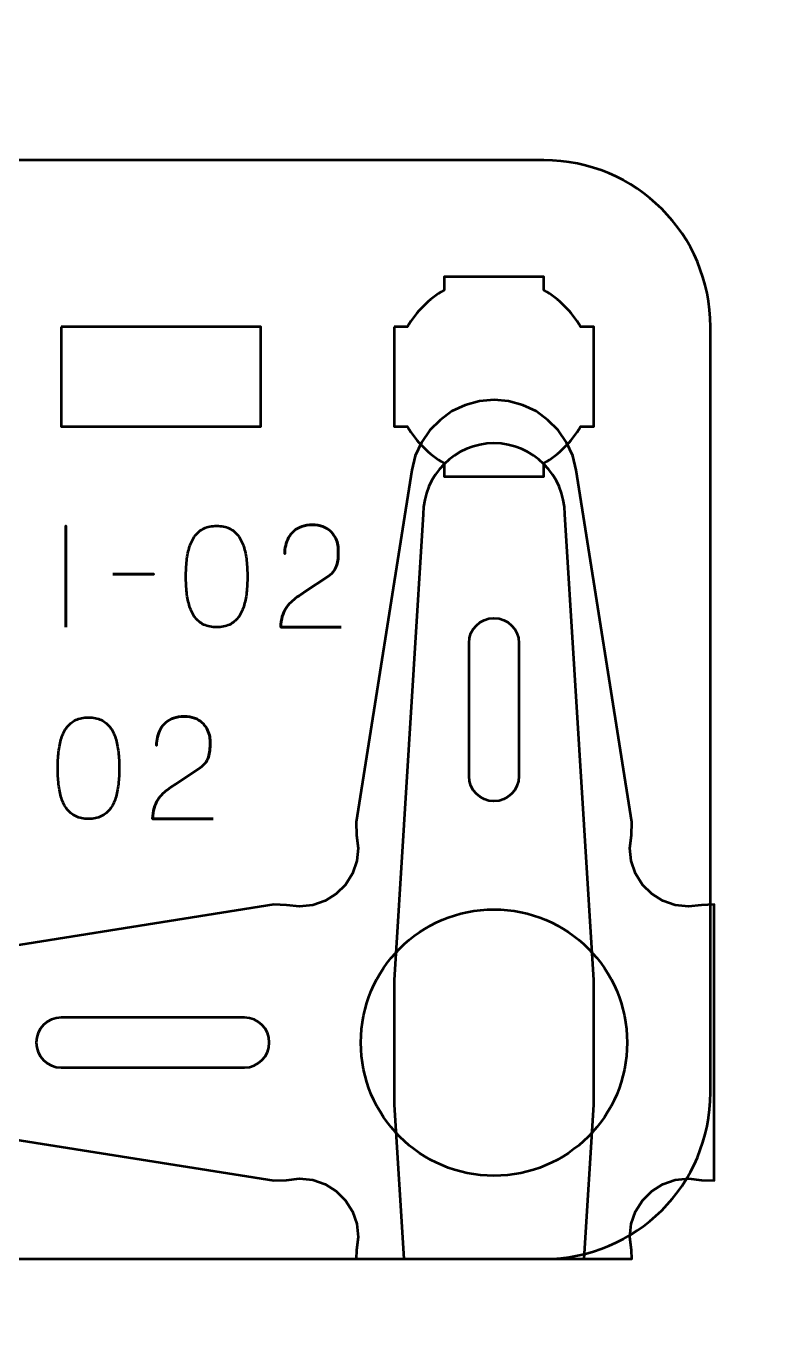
# Model space of a CAD drawing. Header units: centimetres. Extents: x -21 to 0, y -29.7 to 0.
# Drawn here: x -18.912 to -16.683, y -20.713 to -16.797 of the extents above; entities that cross this region are included whole.
import ezdxf

# ---------------------------------------------------------------- set-up
doc = ezdxf.new("R2010")
doc.units = ezdxf.units.CM
doc.header["$MEASUREMENT"] = 0
doc.layers.add('Layer 1', color=7, linetype='Continuous')

msp = doc.modelspace()

# ---------------------------------------------------------------- linework, layer by layer
at = {"layer": 'Layer 1', "color": 250, "lineweight": 53}
msp.add_ellipse((-17.50589, -19.85), major_axis=(0, 0.4), ratio=1, dxfattribs=at)
at = {"layer": 'Layer 1', "color": 22, "lineweight": 53}
msp.add_open_spline([(-21.00003, -29.19995), (-21.00003, -29.19995), (-21.00003, -0.49992), (-21.00003, -0.49992), (-21.00003, -0.49992), (-21.00003, -0.22295), (-20.77694, 0.00004), (-20.49994, 0.00004), (-20.49994, 0.00004), (-20.49994, 0.00004), (-0.50008, 0.00004), (-0.50008, 0.00004), (-0.50008, 0.00004), (-0.22294, 0.00004), (0.00002, -0.22295), (0.00002, -0.49992), (0.00002, -0.49992), (0.00002, -0.49992), (0.00002, -29.19995), (0.00002, -29.19995), (0.00002, -29.19995), (0.00002, -29.47695), (-0.22294, -29.70004), (-0.50008, -29.70004), (-0.50008, -29.70004), (-0.50008, -29.70004), (-20.49994, -29.70004), (-20.49994, -29.70004), (-20.49994, -29.70004), (-20.77694, -29.70004), (-21.00003, -29.47695), (-21.00003, -29.19995)], degree=3, knots=[0, 0, 0, 0, 0.125, 0.125, 0.125, 0.125, 0.25, 0.25, 0.25, 0.25, 0.375, 0.375, 0.375, 0.375, 0.5, 0.5, 0.5, 0.5, 0.625, 0.625, 0.625, 0.625, 0.75, 0.75, 0.75, 0.75, 0.875, 0.875, 0.875, 0.875, 1, 1, 1, 1], dxfattribs=at)
at = {"layer": 'Layer 1', "color": 114, "lineweight": 53}
msp.add_open_spline([(-19.65583, -17.19997), (-19.65583, -17.19997), (-17.35596, -17.19997), (-17.35596, -17.19997), (-17.35596, -17.19997), (-17.07882, -17.19997), (-16.85586, -17.42306), (-16.85586, -17.70006), (-16.85586, -17.70006), (-16.85586, -17.70006), (-16.85586, -19.99993), (-16.85586, -19.99993), (-16.85586, -19.99993), (-16.85586, -20.27707), (-17.07882, -20.50003), (-17.35596, -20.50003), (-17.35596, -20.50003), (-17.35596, -20.50003), (-19.65583, -20.50003), (-19.65583, -20.50003), (-19.65583, -20.50003), (-19.93283, -20.50003), (-20.15592, -20.27707), (-20.15592, -19.99993), (-20.15592, -19.99993), (-20.15592, -19.99993), (-20.15592, -17.70006), (-20.15592, -17.70006), (-20.15592, -17.70006), (-20.15592, -17.42306), (-19.93283, -17.19997), (-19.65583, -17.19997)], degree=3, knots=[0, 0, 0, 0, 0.125, 0.125, 0.125, 0.125, 0.25, 0.25, 0.25, 0.25, 0.375, 0.375, 0.375, 0.375, 0.5, 0.5, 0.5, 0.5, 0.625, 0.625, 0.625, 0.625, 0.75, 0.75, 0.75, 0.75, 0.875, 0.875, 0.875, 0.875, 1, 1, 1, 1], dxfattribs=at)
at = {"layer": 'Layer 1', "lineweight": 53}
for points, knots in [([(-17.80589, -17.69994), (-17.80589, -17.69994), (-17.76569, -17.69994), (-17.76569, -17.69994), (-17.76569, -17.69994), (-17.73936, -17.65442), (-17.7014, -17.61649), (-17.65589, -17.59016), (-17.65589, -17.59016), (-17.65589, -17.59016), (-17.65589, -17.54994), (-17.65589, -17.54994), (-17.65589, -17.54994), (-17.65589, -17.54994), (-17.35589, -17.54994), (-17.35589, -17.54994), (-17.35589, -17.54994), (-17.35589, -17.54994), (-17.35589, -17.59013), (-17.35589, -17.59013), (-17.35589, -17.59013), (-17.31036, -17.61646), (-17.27237, -17.65441), (-17.24601, -17.69994), (-17.24601, -17.69994), (-17.24601, -17.69994), (-17.20589, -17.69994), (-17.20589, -17.69994), (-17.20589, -17.69994), (-17.20589, -17.69994), (-17.20589, -17.84536), (-17.20589, -17.84536), (-17.20589, -17.84536), (-17.20589, -17.84536), (-17.20583, -17.85001), (-17.20583, -17.85001), (-17.20583, -17.85001), (-17.20583, -17.85001), (-17.20589, -17.85465), (-17.20589, -17.85465), (-17.20589, -17.85465), (-17.20589, -17.85465), (-17.20589, -17.99994), (-17.20589, -17.99994), (-17.20589, -17.99994), (-17.20589, -17.99994), (-17.24596, -17.99994), (-17.24596, -17.99994), (-17.24596, -17.99994), (-17.27231, -18.04551), (-17.31031, -18.08352), (-17.35589, -18.10988), (-17.35589, -18.10988), (-17.35589, -18.10988), (-17.35589, -18.14994), (-17.35589, -18.14994), (-17.35589, -18.14994), (-17.35589, -18.14994), (-17.49917, -18.14994), (-17.49917, -18.14994), (-17.49917, -18.14994), (-17.49917, -18.14994), (-17.50584, -18.15002), (-17.50584, -18.15002), (-17.50584, -18.15002), (-17.50584, -18.15002), (-17.51252, -18.14994), (-17.51252, -18.14994), (-17.51252, -18.14994), (-17.51252, -18.14994), (-17.65589, -18.14994), (-17.65589, -18.14994), (-17.65589, -18.14994), (-17.65589, -18.14994), (-17.65589, -18.10984), (-17.65589, -18.10984), (-17.65589, -18.10984), (-17.70143, -18.08348), (-17.73941, -18.04549), (-17.76574, -17.99994), (-17.76574, -17.99994), (-17.76574, -17.99994), (-17.80589, -17.99994), (-17.80589, -17.99994), (-17.80589, -17.99994), (-17.80589, -17.99994), (-17.80589, -17.69994), (-17.80589, -17.69994)], [0, 0, 0, 0, 0.0454545, 0.0454545, 0.0454545, 0.0454545, 0.0909091, 0.0909091, 0.0909091, 0.0909091, 0.1363636, 0.1363636, 0.1363636, 0.1363636, 0.1818182, 0.1818182, 0.1818182, 0.1818182, 0.2272727, 0.2272727, 0.2272727, 0.2272727, 0.2727273, 0.2727273, 0.2727273, 0.2727273, 0.3181818, 0.3181818, 0.3181818, 0.3181818, 0.3636364, 0.3636364, 0.3636364, 0.3636364, 0.4090909, 0.4090909, 0.4090909, 0.4090909, 0.4545455, 0.4545455, 0.4545455, 0.4545455, 0.5, 0.5, 0.5, 0.5, 0.5454545, 0.5454545, 0.5454545, 0.5454545, 0.5909091, 0.5909091, 0.5909091, 0.5909091, 0.6363636, 0.6363636, 0.6363636, 0.6363636, 0.6818182, 0.6818182, 0.6818182, 0.6818182, 0.7272727, 0.7272727, 0.7272727, 0.7272727, 0.7727273, 0.7727273, 0.7727273, 0.7727273, 0.8181818, 0.8181818, 0.8181818, 0.8181818, 0.8636364, 0.8636364, 0.8636364, 0.8636364, 0.9090909, 0.9090909, 0.9090909, 0.9090909, 0.9545455, 0.9545455, 0.9545455, 0.9545455, 1, 1, 1, 1]), ([(-18.80588, -17.70006), (-18.80588, -17.70006), (-18.20587, -17.70006), (-18.20587, -17.70006), (-18.20587, -17.70006), (-18.20587, -17.70006), (-18.20587, -18.00007), (-18.20587, -18.00007), (-18.20587, -18.00007), (-18.20587, -18.00007), (-18.80588, -18.00007), (-18.80588, -18.00007), (-18.80588, -18.00007), (-18.80588, -18.00007), (-18.80588, -17.70006), (-18.80588, -17.70006)], [0, 0, 0, 0, 0.25, 0.25, 0.25, 0.25, 0.5, 0.5, 0.5, 0.5, 0.75, 0.75, 0.75, 0.75, 1, 1, 1, 1])]:
    msp.add_open_spline(points, degree=3, knots=knots, dxfattribs=at)
at = {"layer": 'Layer 1', "color": 30, "lineweight": 53}
for points, knots in [([(-17.25916, -18.1307), (-17.25916, -18.1307), (-17.09202, -19.18818), (-17.09202, -19.18818), (-17.09202, -19.18818), (-17.09202, -19.18818), (-17.09281, -19.227), (-17.09281, -19.227), (-17.09281, -19.227), (-17.09281, -19.227), (-17.09757, -19.26582), (-17.09757, -19.26582), (-17.09757, -19.26582), (-17.09757, -19.26582), (-17.0936, -19.30463), (-17.0936, -19.30463), (-17.0936, -19.30463), (-17.0936, -19.30463), (-17.08093, -19.34185), (-17.08093, -19.34185), (-17.08093, -19.34185), (-17.08093, -19.34185), (-17.05954, -19.37592), (-17.05954, -19.37592), (-17.05954, -19.37592), (-17.05954, -19.37592), (-17.0318, -19.40364), (-17.0318, -19.40364), (-17.0318, -19.40364), (-17.0318, -19.40364), (-16.99855, -19.42423), (-16.99855, -19.42423), (-16.99855, -19.42423), (-16.99855, -19.42423), (-16.96131, -19.4377), (-16.96131, -19.4377), (-16.96131, -19.4377), (-16.96131, -19.4377), (-16.9217, -19.44166), (-16.9217, -19.44166), (-16.9217, -19.44166), (-16.9217, -19.44166), (-16.8829, -19.43691), (-16.8829, -19.43691), (-16.8829, -19.43691), (-16.8829, -19.43691), (-16.84409, -19.43532), (-16.84409, -19.43532), (-16.84409, -19.43532), (-16.84409, -19.43532), (-16.84409, -20.26389), (-16.84409, -20.26389), (-16.84409, -20.26389), (-16.84409, -20.26389), (-16.8829, -20.26309), (-16.8829, -20.26309), (-16.8829, -20.26309), (-16.8829, -20.26309), (-16.9217, -20.25834), (-16.9217, -20.25834), (-16.9217, -20.25834), (-16.9217, -20.25834), (-16.96131, -20.26231), (-16.96131, -20.26231), (-16.96131, -20.26231), (-16.96131, -20.26231), (-16.99855, -20.27577), (-16.99855, -20.27577), (-16.99855, -20.27577), (-16.99855, -20.27577), (-17.0318, -20.29636), (-17.0318, -20.29636), (-17.0318, -20.29636), (-17.0318, -20.29636), (-17.05954, -20.32409), (-17.05954, -20.32409), (-17.05954, -20.32409), (-17.05954, -20.32409), (-17.08093, -20.35736), (-17.08093, -20.35736), (-17.08093, -20.35736), (-17.08093, -20.35736), (-17.0936, -20.39459), (-17.0936, -20.39459), (-17.0936, -20.39459), (-17.0936, -20.39459), (-17.09757, -20.43419), (-17.09757, -20.43419), (-17.09757, -20.43419), (-17.09757, -20.43419), (-17.09281, -20.47301), (-17.09281, -20.47301), (-17.09281, -20.47301), (-17.09281, -20.47301), (-17.09226, -20.50003), (-17.09226, -20.50003), (-17.09226, -20.50003), (-17.09226, -20.50003), (-17.91954, -20.50003), (-17.91954, -20.50003), (-17.91954, -20.50003), (-17.91954, -20.50003), (-17.91899, -20.47301), (-17.91899, -20.47301), (-17.91899, -20.47301), (-17.91899, -20.47301), (-17.91424, -20.43419), (-17.91424, -20.43419), (-17.91424, -20.43419), (-17.91424, -20.43419), (-17.9182, -20.39459), (-17.9182, -20.39459), (-17.9182, -20.39459), (-17.9182, -20.39459), (-17.93087, -20.35736), (-17.93087, -20.35736), (-17.93087, -20.35736), (-17.93087, -20.35736), (-17.95226, -20.32409), (-17.95226, -20.32409), (-17.95226, -20.32409), (-17.95226, -20.32409), (-17.97999, -20.29636), (-17.97999, -20.29636), (-17.97999, -20.29636), (-17.97999, -20.29636), (-18.01326, -20.27577), (-18.01326, -20.27577), (-18.01326, -20.27577), (-18.01326, -20.27577), (-18.05048, -20.26231), (-18.05048, -20.26231), (-18.05048, -20.26231), (-18.05048, -20.26231), (-18.09009, -20.25834), (-18.09009, -20.25834), (-18.09009, -20.25834), (-18.09009, -20.25834), (-18.1289, -20.26309), (-18.1289, -20.26309), (-18.1289, -20.26309), (-18.1289, -20.26309), (-18.16692, -20.26389), (-18.16692, -20.26389), (-18.16692, -20.26389), (-18.16692, -20.26389), (-19.2244, -20.09675), (-19.2244, -20.09675), (-19.2244, -20.09675), (-19.2244, -20.09675), (-19.26717, -20.08645), (-19.26717, -20.08645), (-19.26717, -20.08645), (-19.26717, -20.08645), (-19.30678, -20.06823), (-19.30678, -20.06823), (-19.30678, -20.06823), (-19.30678, -20.06823), (-19.34322, -20.04288), (-19.34322, -20.04288), (-19.34322, -20.04288), (-19.34322, -20.04288), (-19.3749, -20.01199), (-19.3749, -20.01199), (-19.3749, -20.01199), (-19.3749, -20.01199), (-19.40025, -19.97635), (-19.40025, -19.97635), (-19.40025, -19.97635), (-19.40025, -19.97635), (-19.41925, -19.93674), (-19.41925, -19.93674), (-19.41925, -19.93674), (-19.41925, -19.93674), (-19.43115, -19.89397), (-19.43115, -19.89397), (-19.43115, -19.89397), (-19.43115, -19.89397), (-19.43511, -19.84961), (-19.43511, -19.84961), (-19.43511, -19.84961), (-19.43511, -19.84961), (-19.43115, -19.80604), (-19.43115, -19.80604), (-19.43115, -19.80604), (-19.43115, -19.80604), (-19.41925, -19.76327), (-19.41925, -19.76327), (-19.41925, -19.76327), (-19.41925, -19.76327), (-19.40025, -19.72366), (-19.40025, -19.72366), (-19.40025, -19.72366), (-19.40025, -19.72366), (-19.3749, -19.68722), (-19.3749, -19.68722), (-19.3749, -19.68722), (-19.3749, -19.68722), (-19.34322, -19.65633), (-19.34322, -19.65633), (-19.34322, -19.65633), (-19.34322, -19.65633), (-19.30678, -19.63178), (-19.30678, -19.63178), (-19.30678, -19.63178), (-19.30678, -19.63178), (-19.26717, -19.61355), (-19.26717, -19.61355), (-19.26717, -19.61355), (-19.26717, -19.61355), (-19.2244, -19.60326), (-19.2244, -19.60326), (-19.2244, -19.60326), (-19.2244, -19.60326), (-18.16692, -19.43532), (-18.16692, -19.43532), (-18.16692, -19.43532), (-18.16692, -19.43532), (-18.1289, -19.43691), (-18.1289, -19.43691), (-18.1289, -19.43691), (-18.1289, -19.43691), (-18.09009, -19.44166), (-18.09009, -19.44166), (-18.09009, -19.44166), (-18.09009, -19.44166), (-18.05048, -19.4377), (-18.05048, -19.4377), (-18.05048, -19.4377), (-18.05048, -19.4377), (-18.01326, -19.42423), (-18.01326, -19.42423), (-18.01326, -19.42423), (-18.01326, -19.42423), (-17.97999, -19.40364), (-17.97999, -19.40364), (-17.97999, -19.40364), (-17.97999, -19.40364), (-17.95226, -19.37592), (-17.95226, -19.37592), (-17.95226, -19.37592), (-17.95226, -19.37592), (-17.93087, -19.34185), (-17.93087, -19.34185), (-17.93087, -19.34185), (-17.93087, -19.34185), (-17.9182, -19.30463), (-17.9182, -19.30463), (-17.9182, -19.30463), (-17.9182, -19.30463), (-17.91424, -19.26582), (-17.91424, -19.26582), (-17.91424, -19.26582), (-17.91424, -19.26582), (-17.91899, -19.227), (-17.91899, -19.227), (-17.91899, -19.227), (-17.91899, -19.227), (-17.91978, -19.18818), (-17.91978, -19.18818), (-17.91978, -19.18818), (-17.91978, -19.18818), (-17.75265, -18.1307), (-17.75265, -18.1307), (-17.75265, -18.1307), (-17.75265, -18.1307), (-17.74235, -18.08793), (-17.74235, -18.08793), (-17.74235, -18.08793), (-17.74235, -18.08793), (-17.72413, -18.04753), (-17.72413, -18.04753), (-17.72413, -18.04753), (-17.72413, -18.04753), (-17.69878, -18.01109), (-17.69878, -18.01109), (-17.69878, -18.01109), (-17.69878, -18.01109), (-17.66789, -17.9802), (-17.66789, -17.9802), (-17.66789, -17.9802), (-17.66789, -17.9802), (-17.63225, -17.95406), (-17.63225, -17.95406), (-17.63225, -17.95406), (-17.63225, -17.95406), (-17.59264, -17.93584), (-17.59264, -17.93584), (-17.59264, -17.93584), (-17.59264, -17.93584), (-17.54985, -17.92396), (-17.54985, -17.92396), (-17.54985, -17.92396), (-17.54985, -17.92396), (-17.5055, -17.92), (-17.5055, -17.92), (-17.5055, -17.92), (-17.5055, -17.92), (-17.46193, -17.92396), (-17.46193, -17.92396), (-17.46193, -17.92396), (-17.46193, -17.92396), (-17.41916, -17.93584), (-17.41916, -17.93584), (-17.41916, -17.93584), (-17.41916, -17.93584), (-17.37955, -17.95406), (-17.37955, -17.95406), (-17.37955, -17.95406), (-17.37955, -17.95406), (-17.34391, -17.9802), (-17.34391, -17.9802), (-17.34391, -17.9802), (-17.34391, -17.9802), (-17.31302, -18.01109), (-17.31302, -18.01109), (-17.31302, -18.01109), (-17.31302, -18.01109), (-17.28766, -18.04753), (-17.28766, -18.04753), (-17.28766, -18.04753), (-17.28766, -18.04753), (-17.26945, -18.08793), (-17.26945, -18.08793), (-17.26945, -18.08793), (-17.26945, -18.08793), (-17.25916, -18.1307), (-17.25916, -18.1307)], [0, 0, 0, 0, 0.0121951, 0.0121951, 0.0121951, 0.0121951, 0.0243902, 0.0243902, 0.0243902, 0.0243902, 0.0365854, 0.0365854, 0.0365854, 0.0365854, 0.0487805, 0.0487805, 0.0487805, 0.0487805, 0.0609756, 0.0609756, 0.0609756, 0.0609756, 0.0731707, 0.0731707, 0.0731707, 0.0731707, 0.0853659, 0.0853659, 0.0853659, 0.0853659, 0.097561, 0.097561, 0.097561, 0.097561, 0.1097561, 0.1097561, 0.1097561, 0.1097561, 0.1219512, 0.1219512, 0.1219512, 0.1219512, 0.1341463, 0.1341463, 0.1341463, 0.1341463, 0.1463415, 0.1463415, 0.1463415, 0.1463415, 0.1585366, 0.1585366, 0.1585366, 0.1585366, 0.1707317, 0.1707317, 0.1707317, 0.1707317, 0.1829268, 0.1829268, 0.1829268, 0.1829268, 0.195122, 0.195122, 0.195122, 0.195122, 0.2073171, 0.2073171, 0.2073171, 0.2073171, 0.2195122, 0.2195122, 0.2195122, 0.2195122, 0.2317073, 0.2317073, 0.2317073, 0.2317073, 0.2439024, 0.2439024, 0.2439024, 0.2439024, 0.2560976, 0.2560976, 0.2560976, 0.2560976, 0.2682927, 0.2682927, 0.2682927, 0.2682927, 0.2804878, 0.2804878, 0.2804878, 0.2804878, 0.2926829, 0.2926829, 0.2926829, 0.2926829, 0.304878, 0.304878, 0.304878, 0.304878, 0.3170732, 0.3170732, 0.3170732, 0.3170732, 0.3292683, 0.3292683, 0.3292683, 0.3292683, 0.3414634, 0.3414634, 0.3414634, 0.3414634, 0.3536585, 0.3536585, 0.3536585, 0.3536585, 0.3658537, 0.3658537, 0.3658537, 0.3658537, 0.3780488, 0.3780488, 0.3780488, 0.3780488, 0.3902439, 0.3902439, 0.3902439, 0.3902439, 0.402439, 0.402439, 0.402439, 0.402439, 0.4146341, 0.4146341, 0.4146341, 0.4146341, 0.4268293, 0.4268293, 0.4268293, 0.4268293, 0.4390244, 0.4390244, 0.4390244, 0.4390244, 0.4512195, 0.4512195, 0.4512195, 0.4512195, 0.4634146, 0.4634146, 0.4634146, 0.4634146, 0.4756098, 0.4756098, 0.4756098, 0.4756098, 0.4878049, 0.4878049, 0.4878049, 0.4878049, 0.5, 0.5, 0.5, 0.5, 0.5121951, 0.5121951, 0.5121951, 0.5121951, 0.5243902, 0.5243902, 0.5243902, 0.5243902, 0.5365854, 0.5365854, 0.5365854, 0.5365854, 0.5487805, 0.5487805, 0.5487805, 0.5487805, 0.5609756, 0.5609756, 0.5609756, 0.5609756, 0.5731707, 0.5731707, 0.5731707, 0.5731707, 0.5853659, 0.5853659, 0.5853659, 0.5853659, 0.597561, 0.597561, 0.597561, 0.597561, 0.6097561, 0.6097561, 0.6097561, 0.6097561, 0.6219512, 0.6219512, 0.6219512, 0.6219512, 0.6341463, 0.6341463, 0.6341463, 0.6341463, 0.6463415, 0.6463415, 0.6463415, 0.6463415, 0.6585366, 0.6585366, 0.6585366, 0.6585366, 0.6707317, 0.6707317, 0.6707317, 0.6707317, 0.6829268, 0.6829268, 0.6829268, 0.6829268, 0.695122, 0.695122, 0.695122, 0.695122, 0.7073171, 0.7073171, 0.7073171, 0.7073171, 0.7195122, 0.7195122, 0.7195122, 0.7195122, 0.7317073, 0.7317073, 0.7317073, 0.7317073, 0.7439024, 0.7439024, 0.7439024, 0.7439024, 0.7560976, 0.7560976, 0.7560976, 0.7560976, 0.7682927, 0.7682927, 0.7682927, 0.7682927, 0.7804878, 0.7804878, 0.7804878, 0.7804878, 0.7926829, 0.7926829, 0.7926829, 0.7926829, 0.804878, 0.804878, 0.804878, 0.804878, 0.8170732, 0.8170732, 0.8170732, 0.8170732, 0.8292683, 0.8292683, 0.8292683, 0.8292683, 0.8414634, 0.8414634, 0.8414634, 0.8414634, 0.8536585, 0.8536585, 0.8536585, 0.8536585, 0.8658537, 0.8658537, 0.8658537, 0.8658537, 0.8780488, 0.8780488, 0.8780488, 0.8780488, 0.8902439, 0.8902439, 0.8902439, 0.8902439, 0.902439, 0.902439, 0.902439, 0.902439, 0.9146341, 0.9146341, 0.9146341, 0.9146341, 0.9268293, 0.9268293, 0.9268293, 0.9268293, 0.9390244, 0.9390244, 0.9390244, 0.9390244, 0.9512195, 0.9512195, 0.9512195, 0.9512195, 0.9634146, 0.9634146, 0.9634146, 0.9634146, 0.9756098, 0.9756098, 0.9756098, 0.9756098, 0.9878049, 0.9878049, 0.9878049, 0.9878049, 1, 1, 1, 1]), ([(-17.80589, -20.0375), (-17.80589, -20.0375), (-17.80589, -19.6625), (-17.80589, -19.6625), (-17.80589, -19.6625), (-17.80589, -19.6625), (-17.71839, -18.2625), (-17.71839, -18.2625), (-17.71839, -18.2625), (-17.71839, -18.14546), (-17.62293, -18.05), (-17.50589, -18.05), (-17.50589, -18.05), (-17.38885, -18.05), (-17.29339, -18.14546), (-17.29339, -18.2625), (-17.29339, -18.2625), (-17.29339, -18.2625), (-17.20589, -19.6625), (-17.20589, -19.6625), (-17.20589, -19.6625), (-17.20589, -19.6625), (-17.20589, -20.0375), (-17.20589, -20.0375), (-17.20589, -20.0375), (-17.20589, -20.0375), (-17.2348, -20.50003), (-17.2348, -20.50003), (-17.2348, -20.50003), (-17.2348, -20.50003), (-17.77698, -20.50003), (-17.77698, -20.50003), (-17.77698, -20.50003), (-17.77698, -20.50003), (-17.80589, -20.0375), (-17.80589, -20.0375)], [0, 0, 0, 0, 0.1111111, 0.1111111, 0.1111111, 0.1111111, 0.2222222, 0.2222222, 0.2222222, 0.2222222, 0.3333333, 0.3333333, 0.3333333, 0.3333333, 0.4444444, 0.4444444, 0.4444444, 0.4444444, 0.5555556, 0.5555556, 0.5555556, 0.5555556, 0.6666667, 0.6666667, 0.6666667, 0.6666667, 0.7777778, 0.7777778, 0.7777778, 0.7777778, 0.8888889, 0.8888889, 0.8888889, 0.8888889, 1, 1, 1, 1]), ([(-18.7924, -18.60282), (-18.7924, -18.60282), (-18.7924, -18.2976), (-18.7924, -18.2976), (-18.7924, -18.2976), (-18.7924, -18.2976), (-18.7924, -18.60282), (-18.7924, -18.60282)], [0, 0, 0, 0, 0.5, 0.5, 0.5, 0.5, 1, 1, 1, 1]), ([(-18.33901, -18.60282), (-18.3242, -18.60275), (-18.31143, -18.60014), (-18.30077, -18.59506), (-18.30077, -18.59506), (-18.29019, -18.58998), (-18.28137, -18.58271), (-18.27432, -18.57347), (-18.27432, -18.57347), (-18.26733, -18.56416), (-18.26183, -18.55315), (-18.25774, -18.54045), (-18.25774, -18.54045), (-18.25371, -18.52775), (-18.25082, -18.51385), (-18.2492, -18.49861), (-18.2492, -18.49861), (-18.2475, -18.48337), (-18.24666, -18.46735), (-18.24673, -18.45042), (-18.24673, -18.45042), (-18.24666, -18.43356), (-18.2475, -18.41754), (-18.2492, -18.40237), (-18.2492, -18.40237), (-18.25082, -18.3872), (-18.25371, -18.37323), (-18.25774, -18.36053), (-18.25774, -18.36053), (-18.26183, -18.3479), (-18.26733, -18.3369), (-18.27432, -18.32751), (-18.27432, -18.32751), (-18.28137, -18.3182), (-18.29019, -18.31093), (-18.30077, -18.30585), (-18.30077, -18.30585), (-18.31143, -18.3007), (-18.3242, -18.29809), (-18.33901, -18.29802), (-18.33901, -18.29802), (-18.35383, -18.29809), (-18.3666, -18.3007), (-18.37726, -18.30585), (-18.37726, -18.30585), (-18.38784, -18.31093), (-18.39666, -18.3182), (-18.40371, -18.32751), (-18.40371, -18.32751), (-18.4107, -18.3369), (-18.4162, -18.3479), (-18.42029, -18.36053), (-18.42029, -18.36053), (-18.42432, -18.37323), (-18.42721, -18.3872), (-18.42883, -18.40237), (-18.42883, -18.40237), (-18.43052, -18.41754), (-18.43137, -18.43356), (-18.4313, -18.45042), (-18.4313, -18.45042), (-18.43137, -18.46735), (-18.43052, -18.48337), (-18.42883, -18.49861), (-18.42883, -18.49861), (-18.42721, -18.51385), (-18.42432, -18.52775), (-18.42029, -18.54045), (-18.42029, -18.54045), (-18.4162, -18.55315), (-18.4107, -18.56416), (-18.40371, -18.57347), (-18.40371, -18.57347), (-18.39666, -18.58271), (-18.38784, -18.58998), (-18.37726, -18.59506), (-18.37726, -18.59506), (-18.3666, -18.60014), (-18.35383, -18.60275), (-18.33901, -18.60282)], [0, 0, 0, 0, 0.05, 0.05, 0.05, 0.05, 0.1, 0.1, 0.1, 0.1, 0.15, 0.15, 0.15, 0.15, 0.2, 0.2, 0.2, 0.2, 0.25, 0.25, 0.25, 0.25, 0.3, 0.3, 0.3, 0.3, 0.35, 0.35, 0.35, 0.35, 0.4, 0.4, 0.4, 0.4, 0.45, 0.45, 0.45, 0.45, 0.5, 0.5, 0.5, 0.5, 0.55, 0.55, 0.55, 0.55, 0.6, 0.6, 0.6, 0.6, 0.65, 0.65, 0.65, 0.65, 0.7, 0.7, 0.7, 0.7, 0.75, 0.75, 0.75, 0.75, 0.8, 0.8, 0.8, 0.8, 0.85, 0.85, 0.85, 0.85, 0.9, 0.9, 0.9, 0.9, 0.95, 0.95, 0.95, 0.95, 1, 1, 1, 1]), ([(-18.33901, -18.60282), (-18.3242, -18.60275), (-18.31143, -18.60014), (-18.30077, -18.59506), (-18.30077, -18.59506), (-18.29019, -18.58998), (-18.28137, -18.58271), (-18.27432, -18.57347), (-18.27432, -18.57347), (-18.26733, -18.56416), (-18.26183, -18.55315), (-18.25774, -18.54045), (-18.25774, -18.54045), (-18.25371, -18.52775), (-18.25082, -18.51385), (-18.2492, -18.49861), (-18.2492, -18.49861), (-18.2475, -18.48337), (-18.24666, -18.46735), (-18.24673, -18.45042), (-18.24673, -18.45042), (-18.24666, -18.43356), (-18.2475, -18.41754), (-18.2492, -18.40237), (-18.2492, -18.40237), (-18.25082, -18.3872), (-18.25371, -18.37323), (-18.25774, -18.36053), (-18.25774, -18.36053), (-18.26183, -18.3479), (-18.26733, -18.3369), (-18.27432, -18.32751), (-18.27432, -18.32751), (-18.28137, -18.3182), (-18.29019, -18.31093), (-18.30077, -18.30585), (-18.30077, -18.30585), (-18.31143, -18.3007), (-18.3242, -18.29809), (-18.33901, -18.29802), (-18.33901, -18.29802), (-18.35383, -18.29809), (-18.3666, -18.3007), (-18.37726, -18.30585), (-18.37726, -18.30585), (-18.38784, -18.31093), (-18.39666, -18.3182), (-18.40371, -18.32751), (-18.40371, -18.32751), (-18.4107, -18.3369), (-18.4162, -18.3479), (-18.42029, -18.36053), (-18.42029, -18.36053), (-18.42432, -18.37323), (-18.42721, -18.3872), (-18.42883, -18.40237), (-18.42883, -18.40237), (-18.43052, -18.41754), (-18.43137, -18.43356), (-18.4313, -18.45042), (-18.4313, -18.45042), (-18.43137, -18.46735), (-18.43052, -18.48337), (-18.42883, -18.49861), (-18.42883, -18.49861), (-18.42721, -18.51385), (-18.42432, -18.52775), (-18.42029, -18.54045), (-18.42029, -18.54045), (-18.4162, -18.55315), (-18.4107, -18.56416), (-18.40371, -18.57347), (-18.40371, -18.57347), (-18.39666, -18.58271), (-18.38784, -18.58998), (-18.37726, -18.59506), (-18.37726, -18.59506), (-18.3666, -18.60014), (-18.35383, -18.60275), (-18.33901, -18.60282)], [0, 0, 0, 0, 0.05, 0.05, 0.05, 0.05, 0.1, 0.1, 0.1, 0.1, 0.15, 0.15, 0.15, 0.15, 0.2, 0.2, 0.2, 0.2, 0.25, 0.25, 0.25, 0.25, 0.3, 0.3, 0.3, 0.3, 0.35, 0.35, 0.35, 0.35, 0.4, 0.4, 0.4, 0.4, 0.45, 0.45, 0.45, 0.45, 0.5, 0.5, 0.5, 0.5, 0.55, 0.55, 0.55, 0.55, 0.6, 0.6, 0.6, 0.6, 0.65, 0.65, 0.65, 0.65, 0.7, 0.7, 0.7, 0.7, 0.75, 0.75, 0.75, 0.75, 0.8, 0.8, 0.8, 0.8, 0.85, 0.85, 0.85, 0.85, 0.9, 0.9, 0.9, 0.9, 0.95, 0.95, 0.95, 0.95, 1, 1, 1, 1]), ([(-17.96479, -18.60282), (-17.96479, -18.60282), (-18.1464, -18.60282), (-18.1464, -18.60282), (-18.1464, -18.60282), (-18.14605, -18.59054), (-18.1445, -18.57968), (-18.14188, -18.57036), (-18.14188, -18.57036), (-18.1392, -18.56105), (-18.13561, -18.55287), (-18.13116, -18.54581), (-18.13116, -18.54581), (-18.12664, -18.53876), (-18.12149, -18.53248), (-18.11564, -18.52697), (-18.11564, -18.52697), (-18.10978, -18.5214), (-18.1035, -18.51632), (-18.09673, -18.51152), (-18.09673, -18.51152), (-18.08996, -18.50679), (-18.08297, -18.50207), (-18.0757, -18.49741), (-18.0757, -18.49741), (-18.0757, -18.49741), (-18.00331, -18.44915), (-18.00331, -18.44915), (-18.00331, -18.44915), (-17.99591, -18.44393), (-17.99012, -18.43822), (-17.98603, -18.43208), (-17.98603, -18.43208), (-17.98187, -18.42594), (-17.97897, -18.41945), (-17.97721, -18.4126), (-17.97721, -18.4126), (-17.97552, -18.40583), (-17.97446, -18.39885), (-17.97411, -18.39179), (-17.97411, -18.39179), (-17.97375, -18.38466), (-17.97361, -18.37754), (-17.97368, -18.37041), (-17.97368, -18.37041), (-17.97368, -18.36456), (-17.97446, -18.35828), (-17.97601, -18.3515), (-17.97601, -18.3515), (-17.97763, -18.3448), (-17.98017, -18.3381), (-17.98377, -18.33147), (-17.98377, -18.33147), (-17.98737, -18.32483), (-17.99217, -18.31877), (-17.99816, -18.31326), (-17.99816, -18.31326), (-18.00416, -18.30783), (-18.01157, -18.30346), (-18.02039, -18.30014), (-18.02039, -18.30014), (-18.02921, -18.29682), (-18.03958, -18.29513), (-18.05157, -18.29506), (-18.05157, -18.29506), (-18.06364, -18.29513), (-18.07429, -18.29682), (-18.08347, -18.30007), (-18.08347, -18.30007), (-18.09264, -18.30331), (-18.10047, -18.30783), (-18.10696, -18.31354), (-18.10696, -18.31354), (-18.11345, -18.31926), (-18.11867, -18.32589), (-18.12276, -18.3333), (-18.12276, -18.3333), (-18.12686, -18.34071), (-18.12982, -18.34861), (-18.13172, -18.35694), (-18.13172, -18.35694), (-18.13363, -18.36526), (-18.13455, -18.37373), (-18.13455, -18.38227), (-18.13455, -18.38227), (-18.13455, -18.37373), (-18.13363, -18.36526), (-18.13172, -18.35694), (-18.13172, -18.35694), (-18.12982, -18.34861), (-18.12686, -18.34071), (-18.12276, -18.3333), (-18.12276, -18.3333), (-18.11867, -18.32589), (-18.11345, -18.31926), (-18.10696, -18.31354), (-18.10696, -18.31354), (-18.10047, -18.30783), (-18.09264, -18.30331), (-18.08347, -18.30007), (-18.08347, -18.30007), (-18.07429, -18.29682), (-18.06364, -18.29513), (-18.05157, -18.29506), (-18.05157, -18.29506), (-18.03958, -18.29513), (-18.02921, -18.29682), (-18.02039, -18.30014), (-18.02039, -18.30014), (-18.01157, -18.30346), (-18.00416, -18.30783), (-17.99816, -18.31326), (-17.99816, -18.31326), (-17.99217, -18.31877), (-17.98737, -18.32483), (-17.98377, -18.33147), (-17.98377, -18.33147), (-17.98017, -18.3381), (-17.97763, -18.3448), (-17.97601, -18.3515), (-17.97601, -18.3515), (-17.97446, -18.35828), (-17.97368, -18.36456), (-17.97368, -18.37041), (-17.97368, -18.37041), (-17.97361, -18.37754), (-17.97375, -18.38466), (-17.97411, -18.39179), (-17.97411, -18.39179), (-17.97446, -18.39885), (-17.97552, -18.40583), (-17.97721, -18.4126), (-17.97721, -18.4126), (-17.97897, -18.41945), (-17.98187, -18.42594), (-17.98603, -18.43208), (-17.98603, -18.43208), (-17.99012, -18.43822), (-17.99591, -18.44393), (-18.00331, -18.44915), (-18.00331, -18.44915), (-18.00331, -18.44915), (-18.0757, -18.49741), (-18.0757, -18.49741), (-18.0757, -18.49741), (-18.08297, -18.50207), (-18.08996, -18.50679), (-18.09673, -18.51152), (-18.09673, -18.51152), (-18.1035, -18.51632), (-18.10978, -18.5214), (-18.11564, -18.52697), (-18.11564, -18.52697), (-18.12149, -18.53248), (-18.12664, -18.53876), (-18.13116, -18.54581), (-18.13116, -18.54581), (-18.13561, -18.55287), (-18.1392, -18.56105), (-18.14188, -18.57036), (-18.14188, -18.57036), (-18.1445, -18.57968), (-18.14605, -18.59054), (-18.1464, -18.60282), (-18.1464, -18.60282), (-18.1464, -18.60282), (-17.96479, -18.60282), (-17.96479, -18.60282)], [0, 0, 0, 0, 0.0238095, 0.0238095, 0.0238095, 0.0238095, 0.047619, 0.047619, 0.047619, 0.047619, 0.0714286, 0.0714286, 0.0714286, 0.0714286, 0.0952381, 0.0952381, 0.0952381, 0.0952381, 0.1190476, 0.1190476, 0.1190476, 0.1190476, 0.1428571, 0.1428571, 0.1428571, 0.1428571, 0.1666667, 0.1666667, 0.1666667, 0.1666667, 0.1904762, 0.1904762, 0.1904762, 0.1904762, 0.2142857, 0.2142857, 0.2142857, 0.2142857, 0.2380952, 0.2380952, 0.2380952, 0.2380952, 0.2619048, 0.2619048, 0.2619048, 0.2619048, 0.2857143, 0.2857143, 0.2857143, 0.2857143, 0.3095238, 0.3095238, 0.3095238, 0.3095238, 0.3333333, 0.3333333, 0.3333333, 0.3333333, 0.3571429, 0.3571429, 0.3571429, 0.3571429, 0.3809524, 0.3809524, 0.3809524, 0.3809524, 0.4047619, 0.4047619, 0.4047619, 0.4047619, 0.4285714, 0.4285714, 0.4285714, 0.4285714, 0.452381, 0.452381, 0.452381, 0.452381, 0.4761905, 0.4761905, 0.4761905, 0.4761905, 0.5, 0.5, 0.5, 0.5, 0.5238095, 0.5238095, 0.5238095, 0.5238095, 0.547619, 0.547619, 0.547619, 0.547619, 0.5714286, 0.5714286, 0.5714286, 0.5714286, 0.5952381, 0.5952381, 0.5952381, 0.5952381, 0.6190476, 0.6190476, 0.6190476, 0.6190476, 0.6428571, 0.6428571, 0.6428571, 0.6428571, 0.6666667, 0.6666667, 0.6666667, 0.6666667, 0.6904762, 0.6904762, 0.6904762, 0.6904762, 0.7142857, 0.7142857, 0.7142857, 0.7142857, 0.7380952, 0.7380952, 0.7380952, 0.7380952, 0.7619048, 0.7619048, 0.7619048, 0.7619048, 0.7857143, 0.7857143, 0.7857143, 0.7857143, 0.8095238, 0.8095238, 0.8095238, 0.8095238, 0.8333333, 0.8333333, 0.8333333, 0.8333333, 0.8571429, 0.8571429, 0.8571429, 0.8571429, 0.8809524, 0.8809524, 0.8809524, 0.8809524, 0.9047619, 0.9047619, 0.9047619, 0.9047619, 0.9285714, 0.9285714, 0.9285714, 0.9285714, 0.952381, 0.952381, 0.952381, 0.952381, 0.9761905, 0.9761905, 0.9761905, 0.9761905, 1, 1, 1, 1]), ([(-18.65143, -18.44322), (-18.65143, -18.44322), (-18.52824, -18.44322), (-18.52824, -18.44322), (-18.52824, -18.44322), (-18.52824, -18.44322), (-18.65143, -18.44322), (-18.65143, -18.44322)], [0, 0, 0, 0, 0.5, 0.5, 0.5, 0.5, 1, 1, 1, 1]), ([(-18.72403, -19.17813), (-18.70922, -19.17806), (-18.69645, -19.17545), (-18.68579, -19.17037), (-18.68579, -19.17037), (-18.67521, -19.16529), (-18.66639, -19.15802), (-18.65934, -19.14878), (-18.65934, -19.14878), (-18.65235, -19.13947), (-18.64685, -19.12846), (-18.64276, -19.11576), (-18.64276, -19.11576), (-18.63873, -19.10306), (-18.63584, -19.08916), (-18.63422, -19.07392), (-18.63422, -19.07392), (-18.63252, -19.05868), (-18.63168, -19.04266), (-18.63175, -19.02573), (-18.63175, -19.02573), (-18.63168, -19.00887), (-18.63252, -18.99285), (-18.63422, -18.97768), (-18.63422, -18.97768), (-18.63584, -18.96251), (-18.63873, -18.94854), (-18.64276, -18.93584), (-18.64276, -18.93584), (-18.64685, -18.92321), (-18.65235, -18.91221), (-18.65934, -18.90282), (-18.65934, -18.90282), (-18.66639, -18.89351), (-18.67521, -18.88624), (-18.68579, -18.88116), (-18.68579, -18.88116), (-18.69645, -18.87601), (-18.70922, -18.8734), (-18.72403, -18.87333), (-18.72403, -18.87333), (-18.73885, -18.8734), (-18.75162, -18.87601), (-18.76228, -18.88116), (-18.76228, -18.88116), (-18.77286, -18.88624), (-18.78168, -18.89351), (-18.78873, -18.90282), (-18.78873, -18.90282), (-18.79572, -18.91221), (-18.80122, -18.92321), (-18.80531, -18.93584), (-18.80531, -18.93584), (-18.80934, -18.94854), (-18.81223, -18.96251), (-18.81385, -18.97768), (-18.81385, -18.97768), (-18.81554, -18.99285), (-18.81639, -19.00887), (-18.81632, -19.02573), (-18.81632, -19.02573), (-18.81639, -19.04266), (-18.81554, -19.05868), (-18.81385, -19.07392), (-18.81385, -19.07392), (-18.81223, -19.08916), (-18.80934, -19.10306), (-18.80531, -19.11576), (-18.80531, -19.11576), (-18.80122, -19.12846), (-18.79572, -19.13947), (-18.78873, -19.14878), (-18.78873, -19.14878), (-18.78168, -19.15802), (-18.77286, -19.16529), (-18.76228, -19.17037), (-18.76228, -19.17037), (-18.75162, -19.17545), (-18.73885, -19.17806), (-18.72403, -19.17813)], [0, 0, 0, 0, 0.05, 0.05, 0.05, 0.05, 0.1, 0.1, 0.1, 0.1, 0.15, 0.15, 0.15, 0.15, 0.2, 0.2, 0.2, 0.2, 0.25, 0.25, 0.25, 0.25, 0.3, 0.3, 0.3, 0.3, 0.35, 0.35, 0.35, 0.35, 0.4, 0.4, 0.4, 0.4, 0.45, 0.45, 0.45, 0.45, 0.5, 0.5, 0.5, 0.5, 0.55, 0.55, 0.55, 0.55, 0.6, 0.6, 0.6, 0.6, 0.65, 0.65, 0.65, 0.65, 0.7, 0.7, 0.7, 0.7, 0.75, 0.75, 0.75, 0.75, 0.8, 0.8, 0.8, 0.8, 0.85, 0.85, 0.85, 0.85, 0.9, 0.9, 0.9, 0.9, 0.95, 0.95, 0.95, 0.95, 1, 1, 1, 1]), ([(-18.72403, -19.17813), (-18.70922, -19.17806), (-18.69645, -19.17545), (-18.68579, -19.17037), (-18.68579, -19.17037), (-18.67521, -19.16529), (-18.66639, -19.15802), (-18.65934, -19.14878), (-18.65934, -19.14878), (-18.65235, -19.13947), (-18.64685, -19.12846), (-18.64276, -19.11576), (-18.64276, -19.11576), (-18.63873, -19.10306), (-18.63584, -19.08916), (-18.63422, -19.07392), (-18.63422, -19.07392), (-18.63252, -19.05868), (-18.63168, -19.04266), (-18.63175, -19.02573), (-18.63175, -19.02573), (-18.63168, -19.00887), (-18.63252, -18.99285), (-18.63422, -18.97768), (-18.63422, -18.97768), (-18.63584, -18.96251), (-18.63873, -18.94854), (-18.64276, -18.93584), (-18.64276, -18.93584), (-18.64685, -18.92321), (-18.65235, -18.91221), (-18.65934, -18.90282), (-18.65934, -18.90282), (-18.66639, -18.89351), (-18.67521, -18.88624), (-18.68579, -18.88116), (-18.68579, -18.88116), (-18.69645, -18.87601), (-18.70922, -18.8734), (-18.72403, -18.87333), (-18.72403, -18.87333), (-18.73885, -18.8734), (-18.75162, -18.87601), (-18.76228, -18.88116), (-18.76228, -18.88116), (-18.77286, -18.88624), (-18.78168, -18.89351), (-18.78873, -18.90282), (-18.78873, -18.90282), (-18.79572, -18.91221), (-18.80122, -18.92321), (-18.80531, -18.93584), (-18.80531, -18.93584), (-18.80934, -18.94854), (-18.81223, -18.96251), (-18.81385, -18.97768), (-18.81385, -18.97768), (-18.81554, -18.99285), (-18.81639, -19.00887), (-18.81632, -19.02573), (-18.81632, -19.02573), (-18.81639, -19.04266), (-18.81554, -19.05868), (-18.81385, -19.07392), (-18.81385, -19.07392), (-18.81223, -19.08916), (-18.80934, -19.10306), (-18.80531, -19.11576), (-18.80531, -19.11576), (-18.80122, -19.12846), (-18.79572, -19.13947), (-18.78873, -19.14878), (-18.78873, -19.14878), (-18.78168, -19.15802), (-18.77286, -19.16529), (-18.76228, -19.17037), (-18.76228, -19.17037), (-18.75162, -19.17545), (-18.73885, -19.17806), (-18.72403, -19.17813)], [0, 0, 0, 0, 0.05, 0.05, 0.05, 0.05, 0.1, 0.1, 0.1, 0.1, 0.15, 0.15, 0.15, 0.15, 0.2, 0.2, 0.2, 0.2, 0.25, 0.25, 0.25, 0.25, 0.3, 0.3, 0.3, 0.3, 0.35, 0.35, 0.35, 0.35, 0.4, 0.4, 0.4, 0.4, 0.45, 0.45, 0.45, 0.45, 0.5, 0.5, 0.5, 0.5, 0.55, 0.55, 0.55, 0.55, 0.6, 0.6, 0.6, 0.6, 0.65, 0.65, 0.65, 0.65, 0.7, 0.7, 0.7, 0.7, 0.75, 0.75, 0.75, 0.75, 0.8, 0.8, 0.8, 0.8, 0.85, 0.85, 0.85, 0.85, 0.9, 0.9, 0.9, 0.9, 0.95, 0.95, 0.95, 0.95, 1, 1, 1, 1]), ([(-18.34981, -19.17813), (-18.34981, -19.17813), (-18.53142, -19.17813), (-18.53142, -19.17813), (-18.53142, -19.17813), (-18.53107, -19.16585), (-18.52952, -19.15499), (-18.5269, -19.14567), (-18.5269, -19.14567), (-18.52422, -19.13636), (-18.52063, -19.12818), (-18.51618, -19.12112), (-18.51618, -19.12112), (-18.51166, -19.11407), (-18.50651, -19.10779), (-18.50066, -19.10228), (-18.50066, -19.10228), (-18.4948, -19.09671), (-18.48852, -19.09163), (-18.48175, -19.08683), (-18.48175, -19.08683), (-18.47498, -19.0821), (-18.46799, -19.07738), (-18.46072, -19.07272), (-18.46072, -19.07272), (-18.46072, -19.07272), (-18.38833, -19.02446), (-18.38833, -19.02446), (-18.38833, -19.02446), (-18.38093, -19.01924), (-18.37514, -19.01353), (-18.37105, -19.00739), (-18.37105, -19.00739), (-18.36689, -19.00125), (-18.36399, -18.99476), (-18.36223, -18.98791), (-18.36223, -18.98791), (-18.36054, -18.98114), (-18.35948, -18.97416), (-18.35913, -18.9671), (-18.35913, -18.9671), (-18.35877, -18.95997), (-18.35863, -18.95285), (-18.3587, -18.94572), (-18.3587, -18.94572), (-18.3587, -18.93987), (-18.35948, -18.93359), (-18.36103, -18.92681), (-18.36103, -18.92681), (-18.36265, -18.92011), (-18.36519, -18.91341), (-18.36879, -18.90678), (-18.36879, -18.90678), (-18.37239, -18.90014), (-18.37719, -18.89408), (-18.38318, -18.88857), (-18.38318, -18.88857), (-18.38918, -18.88314), (-18.39659, -18.87877), (-18.40541, -18.87545), (-18.40541, -18.87545), (-18.41423, -18.87213), (-18.4246, -18.87044), (-18.43659, -18.87037), (-18.43659, -18.87037), (-18.44866, -18.87044), (-18.45931, -18.87213), (-18.46849, -18.87538), (-18.46849, -18.87538), (-18.47766, -18.87862), (-18.48549, -18.88314), (-18.49198, -18.88885), (-18.49198, -18.88885), (-18.49847, -18.89457), (-18.50369, -18.9012), (-18.50778, -18.90861), (-18.50778, -18.90861), (-18.51188, -18.91602), (-18.51484, -18.92392), (-18.51674, -18.93225), (-18.51674, -18.93225), (-18.51865, -18.94057), (-18.51957, -18.94904), (-18.51957, -18.95758), (-18.51957, -18.95758), (-18.51957, -18.94904), (-18.51865, -18.94057), (-18.51674, -18.93225), (-18.51674, -18.93225), (-18.51484, -18.92392), (-18.51188, -18.91602), (-18.50778, -18.90861), (-18.50778, -18.90861), (-18.50369, -18.9012), (-18.49847, -18.89457), (-18.49198, -18.88885), (-18.49198, -18.88885), (-18.48549, -18.88314), (-18.47766, -18.87862), (-18.46849, -18.87538), (-18.46849, -18.87538), (-18.45931, -18.87213), (-18.44866, -18.87044), (-18.43659, -18.87037), (-18.43659, -18.87037), (-18.4246, -18.87044), (-18.41423, -18.87213), (-18.40541, -18.87545), (-18.40541, -18.87545), (-18.39659, -18.87877), (-18.38918, -18.88314), (-18.38318, -18.88857), (-18.38318, -18.88857), (-18.37719, -18.89408), (-18.37239, -18.90014), (-18.36879, -18.90678), (-18.36879, -18.90678), (-18.36519, -18.91341), (-18.36265, -18.92011), (-18.36103, -18.92681), (-18.36103, -18.92681), (-18.35948, -18.93359), (-18.3587, -18.93987), (-18.3587, -18.94572), (-18.3587, -18.94572), (-18.35863, -18.95285), (-18.35877, -18.95997), (-18.35913, -18.9671), (-18.35913, -18.9671), (-18.35948, -18.97416), (-18.36054, -18.98114), (-18.36223, -18.98791), (-18.36223, -18.98791), (-18.36399, -18.99476), (-18.36689, -19.00125), (-18.37105, -19.00739), (-18.37105, -19.00739), (-18.37514, -19.01353), (-18.38093, -19.01924), (-18.38833, -19.02446), (-18.38833, -19.02446), (-18.38833, -19.02446), (-18.46072, -19.07272), (-18.46072, -19.07272), (-18.46072, -19.07272), (-18.46799, -19.07738), (-18.47498, -19.0821), (-18.48175, -19.08683), (-18.48175, -19.08683), (-18.48852, -19.09163), (-18.4948, -19.09671), (-18.50066, -19.10228), (-18.50066, -19.10228), (-18.50651, -19.10779), (-18.51166, -19.11407), (-18.51618, -19.12112), (-18.51618, -19.12112), (-18.52063, -19.12818), (-18.52422, -19.13636), (-18.5269, -19.14567), (-18.5269, -19.14567), (-18.52952, -19.15499), (-18.53107, -19.16585), (-18.53142, -19.17813), (-18.53142, -19.17813), (-18.53142, -19.17813), (-18.34981, -19.17813), (-18.34981, -19.17813)], [0, 0, 0, 0, 0.0238095, 0.0238095, 0.0238095, 0.0238095, 0.047619, 0.047619, 0.047619, 0.047619, 0.0714286, 0.0714286, 0.0714286, 0.0714286, 0.0952381, 0.0952381, 0.0952381, 0.0952381, 0.1190476, 0.1190476, 0.1190476, 0.1190476, 0.1428571, 0.1428571, 0.1428571, 0.1428571, 0.1666667, 0.1666667, 0.1666667, 0.1666667, 0.1904762, 0.1904762, 0.1904762, 0.1904762, 0.2142857, 0.2142857, 0.2142857, 0.2142857, 0.2380952, 0.2380952, 0.2380952, 0.2380952, 0.2619048, 0.2619048, 0.2619048, 0.2619048, 0.2857143, 0.2857143, 0.2857143, 0.2857143, 0.3095238, 0.3095238, 0.3095238, 0.3095238, 0.3333333, 0.3333333, 0.3333333, 0.3333333, 0.3571429, 0.3571429, 0.3571429, 0.3571429, 0.3809524, 0.3809524, 0.3809524, 0.3809524, 0.4047619, 0.4047619, 0.4047619, 0.4047619, 0.4285714, 0.4285714, 0.4285714, 0.4285714, 0.452381, 0.452381, 0.452381, 0.452381, 0.4761905, 0.4761905, 0.4761905, 0.4761905, 0.5, 0.5, 0.5, 0.5, 0.5238095, 0.5238095, 0.5238095, 0.5238095, 0.547619, 0.547619, 0.547619, 0.547619, 0.5714286, 0.5714286, 0.5714286, 0.5714286, 0.5952381, 0.5952381, 0.5952381, 0.5952381, 0.6190476, 0.6190476, 0.6190476, 0.6190476, 0.6428571, 0.6428571, 0.6428571, 0.6428571, 0.6666667, 0.6666667, 0.6666667, 0.6666667, 0.6904762, 0.6904762, 0.6904762, 0.6904762, 0.7142857, 0.7142857, 0.7142857, 0.7142857, 0.7380952, 0.7380952, 0.7380952, 0.7380952, 0.7619048, 0.7619048, 0.7619048, 0.7619048, 0.7857143, 0.7857143, 0.7857143, 0.7857143, 0.8095238, 0.8095238, 0.8095238, 0.8095238, 0.8333333, 0.8333333, 0.8333333, 0.8333333, 0.8571429, 0.8571429, 0.8571429, 0.8571429, 0.8809524, 0.8809524, 0.8809524, 0.8809524, 0.9047619, 0.9047619, 0.9047619, 0.9047619, 0.9285714, 0.9285714, 0.9285714, 0.9285714, 0.952381, 0.952381, 0.952381, 0.952381, 0.9761905, 0.9761905, 0.9761905, 0.9761905, 1, 1, 1, 1])]:
    msp.add_open_spline(points, degree=3, knots=knots, dxfattribs=at)
at = {"layer": 'Layer 1', "color": 250, "lineweight": 53}
for points in [[(-17.43089, -18.65), (-17.43089, -18.60859), (-17.46448, -18.575), (-17.50589, -18.575), (-17.50589, -18.575), (-17.5473, -18.575), (-17.58089, -18.60859), (-17.58089, -18.65), (-17.58089, -18.65), (-17.58089, -18.65), (-17.58089, -19.05), (-17.58089, -19.05), (-17.58089, -19.05), (-17.58089, -19.09141), (-17.5473, -19.125), (-17.50589, -19.125), (-17.50589, -19.125), (-17.46448, -19.125), (-17.43089, -19.09141), (-17.43089, -19.05), (-17.43089, -19.05), (-17.43089, -19.05), (-17.43089, -18.65), (-17.43089, -18.65)], [(-18.80589, -19.925), (-18.8473, -19.925), (-18.88089, -19.89141), (-18.88089, -19.85), (-18.88089, -19.85), (-18.88089, -19.80859), (-18.8473, -19.775), (-18.80589, -19.775), (-18.80589, -19.775), (-18.80589, -19.775), (-18.25589, -19.775), (-18.25589, -19.775), (-18.25589, -19.775), (-18.21448, -19.775), (-18.18089, -19.80859), (-18.18089, -19.85), (-18.18089, -19.85), (-18.18089, -19.89141), (-18.21448, -19.925), (-18.25589, -19.925), (-18.25589, -19.925), (-18.25589, -19.925), (-18.80589, -19.925), (-18.80589, -19.925)]]:
    msp.add_open_spline(points, degree=3, knots=[0, 0, 0, 0, 0.1666667, 0.1666667, 0.1666667, 0.1666667, 0.3333333, 0.3333333, 0.3333333, 0.3333333, 0.5, 0.5, 0.5, 0.5, 0.6666667, 0.6666667, 0.6666667, 0.6666667, 0.8333333, 0.8333333, 0.8333333, 0.8333333, 1, 1, 1, 1], dxfattribs=at)

doc.saveas('drawing.dxf')
